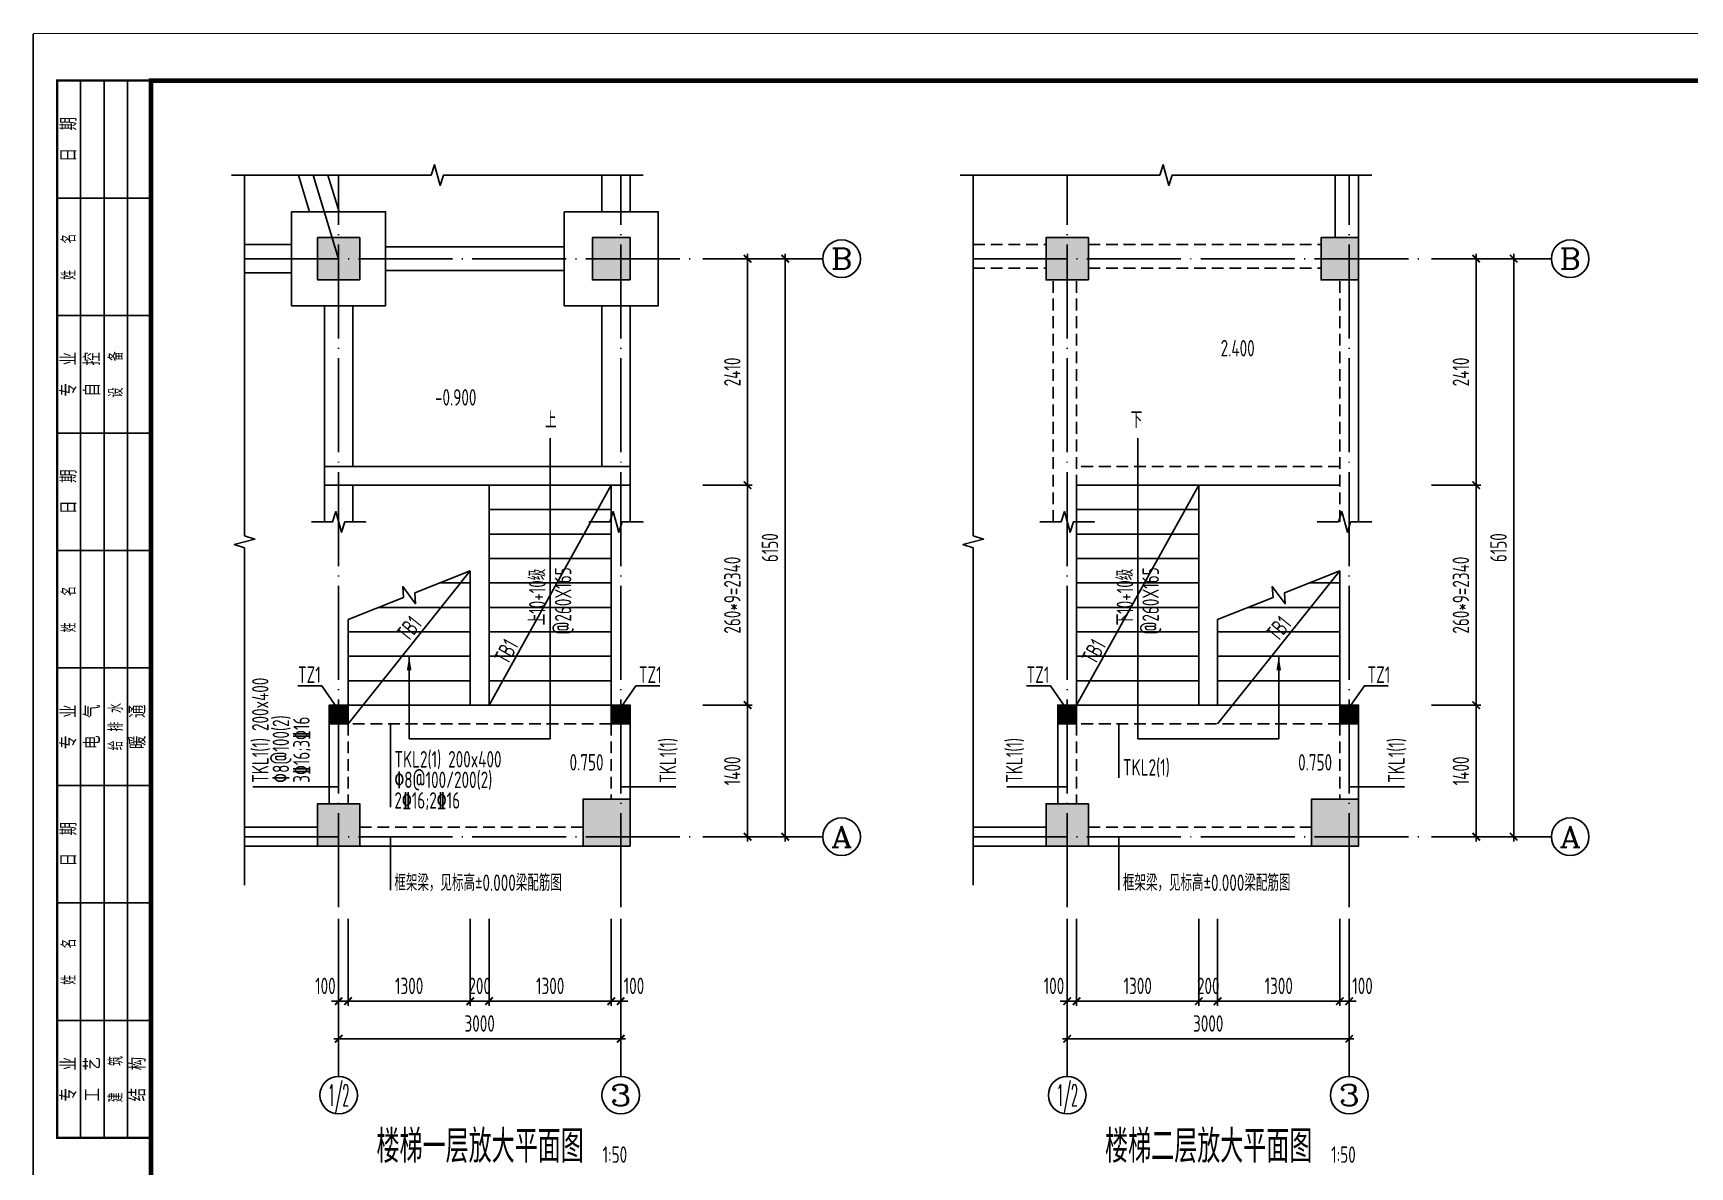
# Model space of a CAD drawing. Extents: x 287149 to 898857, y 100802 to 160212.
# Drawn here: x 839437 to 874684, y 118706 to 142832 of the extents above; entities that cross this region are included whole.
import ezdxf
from ezdxf.enums import TextEntityAlignment as Align

# ---------------------------------------------------------------- set-up
doc = ezdxf.new("R2010")
doc.units = 0
doc.header["$LTSCALE"] = 1000
doc.linetypes.add('3', pattern=[3.75, 2.5, -1.25])
doc.linetypes.add('DOTE', pattern=[2.42, 2, -0.2, 0.02, -0.2])
doc.layers.get('0').update_dxf_attribs({"linetype": 'CONTINUOUS'})
doc.layers.get('DEFPOINTS').update_dxf_attribs({"linetype": 'CONTINUOUS'})
for name, color, linetype in [('AXIS', 8, 'DOTE'), ('AXIS_TEXT', 3, 'CONTINUOUS'), ('COLU', 7, 'CONTINUOUS'), ('CT', 255, 'CONTINUOUS'), ('DIM', 3, 'CONTINUOUS'), ('FRAME', 3, 'CONTINUOUS'), ('PUB_TEXT', 7, 'CONTINUOUS'), ('S_BEAM', 4, 'CONTINUOUS'), ('S_BEAMDASH', 134, '3'), ('STAIR', 183, 'CONTINUOUS'), ('TEXT', 7, 'CONTINUOUS'), ('THIN', 7, 'CONTINUOUS'), ('填充', 8, 'CONTINUOUS'), ('柱涂实', 54, 'CONTINUOUS'), ('梁集中标注', 2, 'CONTINUOUS')]:
    doc.layers.add(name, color=color, linetype=linetype)
doc.styles.add('_AXIS', font='complex.shx', dxfattribs={"bigfont": 'gbcbig.shx'})
doc.styles.add('COMPLEX', font='COMPLEX')
doc.styles.add('DXFS', font='txt.shx', dxfattribs={"width": 0.7, "bigfont": 'dxfs.shx'})
doc.styles.add('TSSD_Dimension', font='tssdeng.shx', dxfattribs={"width": 0.7, "bigfont": 'hztxt.shx'})
doc.styles.add('TSSD_Num', font='Tssdeng.shx', dxfattribs={"width": 0.7, "bigfont": 'hztxt.shx'})
doc.styles.add('TSSD_Rein', font='tssdeng.shx', dxfattribs={"width": 0.7, "bigfont": 'hztxt.shx'})
doc.dimstyles.new('TSSD_100_100', dxfattribs={"dimtxt": 350, "dimasz": 150, "dimexe": 100, "dimexo": 250, "dimgap": 150, "dimtad": 1, "dimdec": 0, "dimzin": 0, "dimdsep": 46, "dimtxsty": 'TSSD_Dimension', "dimblk": 'ARCHTICK', "dimcen": 0, "dimdle": 100, "dimclrd": 3, "dimclre": 3, "dimclrt": 7, "dimadec": 0, "dimazin": 0, "dimtfac": 1, "dimtdec": 0, "dimtix": 1, "dimtmove": 2, "dimatfit": 3, "dimfxl": 100, "dimtolj": 1, "dimtzin": 0, "dimarcsym": 0})
doc.dimstyles.new('TSSD_50_100', dxfattribs={"dimtxt": 350, "dimasz": 150, "dimexe": 100, "dimexo": 250, "dimgap": 150, "dimtad": 1, "dimdec": 0, "dimlfac": 0.5, "dimzin": 0, "dimdsep": 46, "dimtxsty": 'TSSD_Dimension', "dimblk": 'ARCHTICK', "dimcen": 0, "dimdle": 100, "dimclrd": 3, "dimclre": 3, "dimclrt": 7, "dimadec": 0, "dimazin": 0, "dimtfac": 1, "dimtdec": 0, "dimtix": 1, "dimtmove": 2, "dimatfit": 3, "dimfxl": 100, "dimtolj": 1, "dimtzin": 0, "dimarcsym": 0})

# ---------------------------------------------------------------- blocks, each defined once
blk = doc.blocks.new('A$C2F0C53E4')
at = {"layer": 'FRAME', "lineweight": 18}
blk.add_line((0, 0), (0, 42000), dxfattribs=at)
at = {"layer": 'FRAME'}
for points, const_width in [([(10, 42010), (10, 10), (59410, 10), (59410, 42010)], 20), ([(2510, 41010), (2510, 1010), (58410, 1010), (58410, 41010)], 100)]:
    blk.add_lwpolyline(points, close=True, dxfattribs=dict(at, const_width=const_width))
at = {"layer": 'FRAME', "const_width": 50}
blk.add_lwpolyline([(2510, 41010), (510, 41010), (510, 18510), (2510, 18510)], dxfattribs=at)
at = {"layer": 'FRAME'}
for points in [[(1010, 18510), (1010, 41010)], [(1510, 18510), (1510, 41010)], [(2010, 18510), (2010, 41010)], [(2510, 38510), (510, 38510)], [(2510, 36010), (510, 36010)], [(2510, 33510), (510, 33510)], [(2510, 31010), (510, 31010)], [(2510, 28510), (510, 28510)], [(2510, 26010), (510, 26010)], [(2510, 23510), (510, 23510)], [(2510, 21010), (510, 21010)]]:
    blk.add_lwpolyline(points, dxfattribs=at)
at = {"layer": 'FRAME', "char_height": 300, "attachment_point": 5, "rotation": 90, "style": 'DXFS'}
for s, insert, width in [('{\\f宋体|b0|i0|c134|p2;日\\Ftxt.shx,dxfs.shx|c134;  \\f宋体|b0|i0|c134|p2;期\\P}', (760, 39760), 1132.5), ('姓   名', (760, 37260), 1185), ('{\\f宋体|b0|i0|c134|p2;专\\Ftxt.shx,dxfs.shx|c134;  \\f宋体|b0|i0|c134|p2;业\\P}', (760, 34760), 1203.38), ('{\\f宋体|b0|i0|c134|p2;自\\Ftxt.shx,dxfs.shx|c134;  \\f宋体|b0|i0|c134|p2;控\\P}', (1260, 34760), 1148.25), ('设   备', (1760, 34760), 1227), ('{\\f宋体|b0|i0|c134|p2;日\\Ftxt.shx,dxfs.shx|c134;  \\f宋体|b0|i0|c134|p2;期\\P}', (760, 32260), 1132.5), ('姓   名', (760, 29760), 1185), ('{\\f宋体|b0|i0|c134|p2;专\\Ftxt.shx,dxfs.shx|c134;  \\f宋体|b0|i0|c134|p2;业\\P}', (760, 27260), 1203.38), ('{\\f宋体|b0|i0|c134|p2;电\\Ftxt.shx,dxfs.shx|c134;  \\f宋体|b0|i0|c134|p2;气\\P}', (1260, 27260), 1182.38), ('给 排 水', (1760, 27260), 1352.62), ('{\\f宋体|b0|i0|c134|p2;暖\\Ftxt.shx,dxfs.shx|c134;  \\f宋体|b0|i0|c134|p2;通\\P}', (2230, 27260), 1200.75), ('{\\f宋体|b0|i0|c134|p2;日\\Ftxt.shx,dxfs.shx|c134;  \\f宋体|b0|i0|c134|p2;期\\P}', (760, 24760), 1132.5), ('姓   名', (760, 22260), 1185), ('{\\f宋体|b0|i0|c134|p2;专\\Ftxt.shx,dxfs.shx|c134;  \\f宋体|b0|i0|c134|p2;业\\P}', (760, 19760), 1203.38), ('{\\f宋体|b0|i0|c134|p2;工\\Ftxt.shx,dxfs.shx|c134;  \\f宋体|b0|i0|c134|p2;艺\\P}', (1260, 19760), 1177.12), ('建   筑', (1760, 19760), 1206), ('{\\f宋体|b0|i0|c134|p2;结\\Ftxt.shx,dxfs.shx|c134;  \\f宋体|b0|i0|c134|p2;构\\P}', (2230, 19760), 1192.88)]:
    blk.add_mtext(s, dxfattribs=dict(at, insert=insert, width=width))
blk = doc.blocks.new('_ARCHTICK')
at = {"color": 0}
blk.add_lwpolyline([(-0.53033, -0.53033, 0.25, 0.25, 0), (0.53033, 0.53033, 0.5, 0.5, 0)], format="xyseb", dxfattribs=at)
blk = doc.blocks.new('*D375')
at = {"layer": 'DEFPOINTS', "color": 0}
for p in [(853436.971595, 128531.708046), (854636.971595, 128531.708046), (853436.971595, 125731.708046)]:
    blk.add_point(p, dxfattribs=at)
at = {"layer": 'DIM', "color": 3, "lineweight": -2}
for p, q in [((853686.971595, 128531.708046), (854736.971595, 128531.708046)), ((854636.971595, 125631.708046), (854636.971595, 128631.708046)), ((853686.971595, 125731.708046), (854736.971595, 125731.708046))]:
    blk.add_line(p, q, dxfattribs=at)
at = {"layer": 'DIM', "color": 3, "lineweight": -2, "xscale": 150, "yscale": 150, "zscale": 150}
for p, rotation in [((854636.971595, 128531.708046), 90), ((854636.971595, 125731.708046), 270)]:
    blk.add_blockref('_ARCHTICK', p, dxfattribs=dict(at, rotation=rotation))
at = {"layer": 'DIM', "color": 7, "insert": (854311.971595, 127131.708046), "char_height": 350, "attachment_point": 5, "rotation": 90, "style": 'TSSD_Dimension'}
blk.add_mtext('\\A1;1400', dxfattribs=at)
blk = doc.blocks.new('*D376')
at = {"layer": 'DEFPOINTS', "color": 0}
for p in [(853436.971595, 133211.708046), (854636.971595, 133211.708046), (853436.971595, 128531.708046)]:
    blk.add_point(p, dxfattribs=at)
at = {"layer": 'DIM', "color": 3, "lineweight": -2}
for p, q in [((854636.971595, 128431.708046), (854636.971595, 133311.708046)), ((853686.971595, 133211.708046), (854736.971595, 133211.708046)), ((853686.971595, 128531.708046), (854736.971595, 128531.708046))]:
    blk.add_line(p, q, dxfattribs=at)
at = {"layer": 'DIM', "color": 3, "lineweight": -2, "xscale": 150, "yscale": 150, "zscale": 150}
for p, rotation in [((854636.971595, 133211.708046), 90), ((854636.971595, 128531.708046), 270)]:
    blk.add_blockref('_ARCHTICK', p, dxfattribs=dict(at, rotation=rotation))
at = {"layer": 'DIM', "color": 7, "insert": (854311.971595, 130871.708046), "char_height": 350, "attachment_point": 5, "rotation": 90, "style": 'TSSD_Dimension'}
blk.add_mtext('\\A1;260*9=2340', dxfattribs=at)
blk = doc.blocks.new('*D377')
at = {"layer": 'DEFPOINTS', "color": 0}
for p in [(853436.971595, 138031.708046), (853436.971595, 133211.708046), (854636.971595, 133211.708046)]:
    blk.add_point(p, dxfattribs=at)
at = {"layer": 'DIM', "color": 3, "lineweight": -2}
for p, q in [((853686.971595, 138031.708046), (854736.971595, 138031.708046)), ((854636.971595, 138131.708046), (854636.971595, 133111.708046)), ((853686.971595, 133211.708046), (854736.971595, 133211.708046))]:
    blk.add_line(p, q, dxfattribs=at)
at = {"layer": 'DIM', "color": 3, "lineweight": -2, "xscale": 150, "yscale": 150, "zscale": 150}
for p, rotation in [((854636.971595, 138031.708046), 90), ((854636.971595, 133211.708046), 270)]:
    blk.add_blockref('_ARCHTICK', p, dxfattribs=dict(at, rotation=rotation))
at = {"layer": 'DIM', "color": 7, "insert": (854311.971595, 135621.708046), "char_height": 350, "attachment_point": 5, "rotation": 90, "style": 'TSSD_Dimension'}
blk.add_mtext('\\A1;2410', dxfattribs=at)
blk = doc.blocks.new('*D378')
at = {"layer": 'DEFPOINTS', "color": 0}
for p in [(853436.971595, 138031.708046), (855436.971595, 138031.708046), (853436.971595, 125731.708046)]:
    blk.add_point(p, dxfattribs=at)
at = {"layer": 'DIM', "color": 3, "lineweight": -2}
for p, q in [((853686.971595, 138031.708046), (855536.971595, 138031.708046)), ((855436.971595, 125631.708046), (855436.971595, 138131.708046)), ((853686.971595, 125731.708046), (855536.971595, 125731.708046))]:
    blk.add_line(p, q, dxfattribs=at)
at = {"layer": 'DIM', "color": 3, "lineweight": -2, "xscale": 150, "yscale": 150, "zscale": 150}
for p, rotation in [((855436.971595, 138031.708046), 90), ((855436.971595, 125731.708046), 270)]:
    blk.add_blockref('_ARCHTICK', p, dxfattribs=dict(at, rotation=rotation))
at = {"layer": 'DIM', "color": 7, "insert": (855111.971595, 131881.708046), "char_height": 350, "attachment_point": 5, "rotation": 90, "style": 'TSSD_Dimension'}
blk.add_mtext('\\A1;6150', dxfattribs=at)
blk = doc.blocks.new('_AXISO')
blk.add_circle((0, 0), 0.5)
at = {"layer": 'AXIS_TEXT', "style": 'COMPLEX', "width": 1.041667}
blk.add_attdef('A', text='', height=0.56, dxfattribs=at).set_placement((-0.25, -0.28), (0.25, -0.28), align=Align.FIT)
blk = doc.blocks.new('*D379')
at = {"layer": 'DEFPOINTS', "color": 0}
for p in [(845936.971595, 124231.708046), (846136.971595, 124231.708046), (845936.971595, 122231.784623)]:
    blk.add_point(p, dxfattribs=at)
at = {"layer": 'DIM', "color": 3, "lineweight": -2}
for p, q in [((845936.971595, 123981.708046), (845936.971595, 122131.784623)), ((846136.971595, 123981.708046), (846136.971595, 122131.784623)), ((845936.971595, 122231.784623), (845786.971595, 122231.784623)), ((846136.971595, 122231.784623), (845936.971595, 122231.784623)), ((846136.971595, 122231.784623), (846286.971595, 122231.784623))]:
    blk.add_line(p, q, dxfattribs=at)
at = {"layer": 'DIM', "color": 3, "lineweight": -2, "xscale": 150, "yscale": 150, "zscale": 150}
for p, rotation in [((845936.971595, 122231.784623), 360), ((846136.971595, 122231.784623), 180)]:
    blk.add_blockref('_ARCHTICK', p, dxfattribs=dict(at, rotation=rotation))
at = {"layer": 'DIM', "color": 7, "insert": (845654.728006, 122556.784623), "char_height": 350, "attachment_point": 5, "style": 'TSSD_Dimension'}
blk.add_mtext('\\A1;100', dxfattribs=at)
blk = doc.blocks.new('*D380')
at = {"layer": 'DEFPOINTS', "color": 0}
for p in [(846136.971595, 124231.708046), (848736.971595, 124231.708046), (848736.971595, 122231.784623)]:
    blk.add_point(p, dxfattribs=at)
at = {"layer": 'DIM', "color": 3, "lineweight": -2}
for p, q in [((846136.971595, 123981.708046), (846136.971595, 122131.784623)), ((848736.971595, 123981.708046), (848736.971595, 122131.784623)), ((846036.971595, 122231.784623), (848836.971595, 122231.784623))]:
    blk.add_line(p, q, dxfattribs=at)
at = {"layer": 'DIM', "color": 3, "lineweight": -2, "xscale": 150, "yscale": 150, "zscale": 150, "rotation": 180}
blk.add_blockref('_ARCHTICK', (846136.971595, 122231.784623), dxfattribs=at)
at = {"layer": 'DIM', "color": 3, "lineweight": -2, "xscale": 150, "yscale": 150, "zscale": 150}
blk.add_blockref('_ARCHTICK', (848736.971595, 122231.784623), dxfattribs=at)
at = {"layer": 'DIM', "color": 7, "insert": (847436.971595, 122556.784623), "char_height": 350, "attachment_point": 5, "style": 'TSSD_Dimension'}
blk.add_mtext('\\A1;1300', dxfattribs=at)
blk = doc.blocks.new('*D381')
at = {"layer": 'DEFPOINTS', "color": 0}
for p in [(845936.971595, 124231.708046), (851936.971595, 124231.708046), (851936.971595, 121431.784623)]:
    blk.add_point(p, dxfattribs=at)
at = {"layer": 'DIM', "color": 3, "lineweight": -2}
for p, q in [((845936.971595, 123981.708046), (845936.971595, 121331.784623)), ((851936.971595, 123981.708046), (851936.971595, 121331.784623)), ((845836.971595, 121431.784623), (852036.971595, 121431.784623))]:
    blk.add_line(p, q, dxfattribs=at)
at = {"layer": 'DIM', "color": 3, "lineweight": -2, "xscale": 150, "yscale": 150, "zscale": 150, "rotation": 180}
blk.add_blockref('_ARCHTICK', (845936.971595, 121431.784623), dxfattribs=at)
at = {"layer": 'DIM', "color": 3, "lineweight": -2, "xscale": 150, "yscale": 150, "zscale": 150}
blk.add_blockref('_ARCHTICK', (851936.971595, 121431.784623), dxfattribs=at)
at = {"layer": 'DIM', "color": 7, "insert": (848936.971595, 121756.784623), "char_height": 350, "attachment_point": 5, "style": 'TSSD_Dimension'}
blk.add_mtext('\\A1;3000', dxfattribs=at)
blk = doc.blocks.new('*D382')
at = {"layer": 'DEFPOINTS', "color": 0}
for p in [(851736.971595, 124231.708046), (851936.971595, 124231.708046), (851736.971595, 122231.784623)]:
    blk.add_point(p, dxfattribs=at)
at = {"layer": 'DIM', "color": 3, "lineweight": -2}
for p, q in [((851736.971595, 123981.708046), (851736.971595, 122131.784623)), ((851936.971595, 123981.708046), (851936.971595, 122131.784623)), ((851736.971595, 122231.784623), (851586.971595, 122231.784623)), ((851936.971595, 122231.784623), (851736.971595, 122231.784623)), ((851936.971595, 122231.784623), (852086.971595, 122231.784623))]:
    blk.add_line(p, q, dxfattribs=at)
at = {"layer": 'DIM', "color": 3, "lineweight": -2, "xscale": 150, "yscale": 150, "zscale": 150}
blk.add_blockref('_ARCHTICK', (851736.971595, 122231.784623), dxfattribs=at)
at = {"layer": 'DIM', "color": 3, "lineweight": -2, "xscale": 150, "yscale": 150, "zscale": 150, "rotation": 180}
blk.add_blockref('_ARCHTICK', (851936.971595, 122231.784623), dxfattribs=at)
at = {"layer": 'DIM', "color": 7, "insert": (852219.215185, 122556.784623), "char_height": 350, "attachment_point": 5, "style": 'TSSD_Dimension'}
blk.add_mtext('\\A1;100', dxfattribs=at)
blk = doc.blocks.new('*D383')
at = {"layer": 'DEFPOINTS', "color": 0}
for p in [(849136.971595, 124231.708046), (851736.971595, 124231.708046), (849136.971595, 122231.784623)]:
    blk.add_point(p, dxfattribs=at)
at = {"layer": 'DIM', "color": 3, "lineweight": -2}
for p, q in [((849136.971595, 123981.708046), (849136.971595, 122131.784623)), ((851736.971595, 123981.708046), (851736.971595, 122131.784623)), ((851836.971595, 122231.784623), (849036.971595, 122231.784623))]:
    blk.add_line(p, q, dxfattribs=at)
at = {"layer": 'DIM', "color": 3, "lineweight": -2, "xscale": 150, "yscale": 150, "zscale": 150, "rotation": 180}
blk.add_blockref('_ARCHTICK', (849136.971595, 122231.784623), dxfattribs=at)
at = {"layer": 'DIM', "color": 3, "lineweight": -2, "xscale": 150, "yscale": 150, "zscale": 150}
blk.add_blockref('_ARCHTICK', (851736.971595, 122231.784623), dxfattribs=at)
at = {"layer": 'DIM', "color": 7, "insert": (850436.971595, 122556.784623), "char_height": 350, "attachment_point": 5, "style": 'TSSD_Dimension'}
blk.add_mtext('\\A1;1300', dxfattribs=at)
blk = doc.blocks.new('*D384')
at = {"layer": 'DEFPOINTS', "color": 0}
for p in [(848736.971595, 124231.708046), (849136.971595, 124231.708046), (849136.971595, 122231.784623)]:
    blk.add_point(p, dxfattribs=at)
at = {"layer": 'DIM', "color": 3, "lineweight": -2}
for p, q in [((848736.971595, 123981.708046), (848736.971595, 122131.784623)), ((849136.971595, 123981.708046), (849136.971595, 122131.784623)), ((848736.971595, 122231.784623), (848586.971595, 122231.784623)), ((848736.971595, 122231.784623), (849136.971595, 122231.784623)), ((849136.971595, 122231.784623), (849286.971595, 122231.784623))]:
    blk.add_line(p, q, dxfattribs=at)
at = {"layer": 'DIM', "color": 3, "lineweight": -2, "xscale": 150, "yscale": 150, "zscale": 150}
blk.add_blockref('_ARCHTICK', (848736.971595, 122231.784623), dxfattribs=at)
at = {"layer": 'DIM', "color": 3, "lineweight": -2, "xscale": 150, "yscale": 150, "zscale": 150, "rotation": 180}
blk.add_blockref('_ARCHTICK', (849136.971595, 122231.784623), dxfattribs=at)
at = {"layer": 'DIM', "color": 7, "insert": (848936.971595, 122556.784623), "char_height": 350, "attachment_point": 5, "style": 'TSSD_Dimension'}
blk.add_mtext('\\A1;200', dxfattribs=at)
blk = doc.blocks.new('*D385')
at = {"layer": 'DEFPOINTS', "color": 0}
for p in [(868937.013502, 128531.708046), (870137.013502, 128531.708046), (868937.013502, 125731.708046)]:
    blk.add_point(p, dxfattribs=at)
at = {"layer": 'DIM', "color": 3, "lineweight": -2}
for p, q in [((869187.013502, 128531.708046), (870237.013502, 128531.708046)), ((870137.013502, 125631.708046), (870137.013502, 128631.708046)), ((869187.013502, 125731.708046), (870237.013502, 125731.708046))]:
    blk.add_line(p, q, dxfattribs=at)
at = {"layer": 'DIM', "color": 3, "lineweight": -2, "xscale": 150, "yscale": 150, "zscale": 150}
for p, rotation in [((870137.013502, 128531.708046), 90), ((870137.013502, 125731.708046), 270)]:
    blk.add_blockref('_ARCHTICK', p, dxfattribs=dict(at, rotation=rotation))
at = {"layer": 'DIM', "color": 7, "insert": (869812.013502, 127131.708046), "char_height": 350, "attachment_point": 5, "rotation": 90, "style": 'TSSD_Dimension'}
blk.add_mtext('\\A1;1400', dxfattribs=at)
blk = doc.blocks.new('*D386')
at = {"layer": 'DEFPOINTS', "color": 0}
for p in [(868937.013502, 133211.708046), (870137.013502, 133211.708046), (868937.013502, 128531.708046)]:
    blk.add_point(p, dxfattribs=at)
at = {"layer": 'DIM', "color": 3, "lineweight": -2}
for p, q in [((870137.013502, 128431.708046), (870137.013502, 133311.708046)), ((869187.013502, 133211.708046), (870237.013502, 133211.708046)), ((869187.013502, 128531.708046), (870237.013502, 128531.708046))]:
    blk.add_line(p, q, dxfattribs=at)
at = {"layer": 'DIM', "color": 3, "lineweight": -2, "xscale": 150, "yscale": 150, "zscale": 150}
for p, rotation in [((870137.013502, 133211.708046), 90), ((870137.013502, 128531.708046), 270)]:
    blk.add_blockref('_ARCHTICK', p, dxfattribs=dict(at, rotation=rotation))
at = {"layer": 'DIM', "color": 7, "insert": (869812.013502, 130871.708046), "char_height": 350, "attachment_point": 5, "rotation": 90, "style": 'TSSD_Dimension'}
blk.add_mtext('\\A1;260*9=2340', dxfattribs=at)
blk = doc.blocks.new('*D387')
at = {"layer": 'DEFPOINTS', "color": 0}
for p in [(868937.013502, 138031.708046), (868937.013502, 133211.708046), (870137.013502, 133211.708046)]:
    blk.add_point(p, dxfattribs=at)
at = {"layer": 'DIM', "color": 3, "lineweight": -2}
for p, q in [((869187.013502, 138031.708046), (870237.013502, 138031.708046)), ((870137.013502, 138131.708046), (870137.013502, 133111.708046)), ((869187.013502, 133211.708046), (870237.013502, 133211.708046))]:
    blk.add_line(p, q, dxfattribs=at)
at = {"layer": 'DIM', "color": 3, "lineweight": -2, "xscale": 150, "yscale": 150, "zscale": 150}
for p, rotation in [((870137.013502, 138031.708046), 90), ((870137.013502, 133211.708046), 270)]:
    blk.add_blockref('_ARCHTICK', p, dxfattribs=dict(at, rotation=rotation))
at = {"layer": 'DIM', "color": 7, "insert": (869812.013502, 135621.708046), "char_height": 350, "attachment_point": 5, "rotation": 90, "style": 'TSSD_Dimension'}
blk.add_mtext('\\A1;2410', dxfattribs=at)
blk = doc.blocks.new('*D388')
at = {"layer": 'DEFPOINTS', "color": 0}
for p in [(868937.013502, 138031.708046), (870937.013502, 138031.708046), (868937.013502, 125731.708046)]:
    blk.add_point(p, dxfattribs=at)
at = {"layer": 'DIM', "color": 3, "lineweight": -2}
for p, q in [((869187.013502, 138031.708046), (871037.013502, 138031.708046)), ((870937.013502, 125631.708046), (870937.013502, 138131.708046)), ((869187.013502, 125731.708046), (871037.013502, 125731.708046))]:
    blk.add_line(p, q, dxfattribs=at)
at = {"layer": 'DIM', "color": 3, "lineweight": -2, "xscale": 150, "yscale": 150, "zscale": 150}
for p, rotation in [((870937.013502, 138031.708046), 90), ((870937.013502, 125731.708046), 270)]:
    blk.add_blockref('_ARCHTICK', p, dxfattribs=dict(at, rotation=rotation))
at = {"layer": 'DIM', "color": 7, "insert": (870612.013502, 131881.708046), "char_height": 350, "attachment_point": 5, "rotation": 90, "style": 'TSSD_Dimension'}
blk.add_mtext('\\A1;6150', dxfattribs=at)
blk = doc.blocks.new('*D389')
at = {"layer": 'DEFPOINTS', "color": 0}
for p in [(861437.013502, 124231.708046), (861637.013502, 124231.708046), (861437.013502, 122231.784623)]:
    blk.add_point(p, dxfattribs=at)
at = {"layer": 'DIM', "color": 3, "lineweight": -2}
for p, q in [((861437.013502, 123981.708046), (861437.013502, 122131.784623)), ((861637.013502, 123981.708046), (861637.013502, 122131.784623)), ((861437.013502, 122231.784623), (861287.013502, 122231.784623)), ((861637.013502, 122231.784623), (861437.013502, 122231.784623)), ((861637.013502, 122231.784623), (861787.013502, 122231.784623))]:
    blk.add_line(p, q, dxfattribs=at)
at = {"layer": 'DIM', "color": 3, "lineweight": -2, "xscale": 150, "yscale": 150, "zscale": 150}
for p, rotation in [((861437.013502, 122231.784623), 360), ((861637.013502, 122231.784623), 180)]:
    blk.add_blockref('_ARCHTICK', p, dxfattribs=dict(at, rotation=rotation))
at = {"layer": 'DIM', "color": 7, "insert": (861154.769912, 122556.784623), "char_height": 350, "attachment_point": 5, "style": 'TSSD_Dimension'}
blk.add_mtext('\\A1;100', dxfattribs=at)
blk = doc.blocks.new('*D390')
at = {"layer": 'DEFPOINTS', "color": 0}
for p in [(861637.013502, 124231.708046), (864237.013502, 124231.708046), (864237.013502, 122231.784623)]:
    blk.add_point(p, dxfattribs=at)
at = {"layer": 'DIM', "color": 3, "lineweight": -2}
for p, q in [((861637.013502, 123981.708046), (861637.013502, 122131.784623)), ((864237.013502, 123981.708046), (864237.013502, 122131.784623)), ((861537.013502, 122231.784623), (864337.013502, 122231.784623))]:
    blk.add_line(p, q, dxfattribs=at)
at = {"layer": 'DIM', "color": 3, "lineweight": -2, "xscale": 150, "yscale": 150, "zscale": 150, "rotation": 180}
blk.add_blockref('_ARCHTICK', (861637.013502, 122231.784623), dxfattribs=at)
at = {"layer": 'DIM', "color": 3, "lineweight": -2, "xscale": 150, "yscale": 150, "zscale": 150}
blk.add_blockref('_ARCHTICK', (864237.013502, 122231.784623), dxfattribs=at)
at = {"layer": 'DIM', "color": 7, "insert": (862937.013502, 122556.784623), "char_height": 350, "attachment_point": 5, "style": 'TSSD_Dimension'}
blk.add_mtext('\\A1;1300', dxfattribs=at)
blk = doc.blocks.new('*D391')
at = {"layer": 'DEFPOINTS', "color": 0}
for p in [(861437.013502, 124231.708046), (867437.013502, 124231.708046), (867437.013502, 121431.784623)]:
    blk.add_point(p, dxfattribs=at)
at = {"layer": 'DIM', "color": 3, "lineweight": -2}
for p, q in [((861437.013502, 123981.708046), (861437.013502, 121331.784623)), ((867437.013502, 123981.708046), (867437.013502, 121331.784623)), ((861337.013502, 121431.784623), (867537.013502, 121431.784623))]:
    blk.add_line(p, q, dxfattribs=at)
at = {"layer": 'DIM', "color": 3, "lineweight": -2, "xscale": 150, "yscale": 150, "zscale": 150, "rotation": 180}
blk.add_blockref('_ARCHTICK', (861437.013502, 121431.784623), dxfattribs=at)
at = {"layer": 'DIM', "color": 3, "lineweight": -2, "xscale": 150, "yscale": 150, "zscale": 150}
blk.add_blockref('_ARCHTICK', (867437.013502, 121431.784623), dxfattribs=at)
at = {"layer": 'DIM', "color": 7, "insert": (864437.013502, 121756.784623), "char_height": 350, "attachment_point": 5, "style": 'TSSD_Dimension'}
blk.add_mtext('\\A1;3000', dxfattribs=at)
blk = doc.blocks.new('*D392')
at = {"layer": 'DEFPOINTS', "color": 0}
for p in [(867237.013502, 124231.708046), (867437.013502, 124231.708046), (867237.013502, 122231.784623)]:
    blk.add_point(p, dxfattribs=at)
at = {"layer": 'DIM', "color": 3, "lineweight": -2}
for p, q in [((867237.013502, 123981.708046), (867237.013502, 122131.784623)), ((867437.013502, 123981.708046), (867437.013502, 122131.784623)), ((867237.013502, 122231.784623), (867087.013502, 122231.784623)), ((867437.013502, 122231.784623), (867237.013502, 122231.784623)), ((867437.013502, 122231.784623), (867587.013502, 122231.784623))]:
    blk.add_line(p, q, dxfattribs=at)
at = {"layer": 'DIM', "color": 3, "lineweight": -2, "xscale": 150, "yscale": 150, "zscale": 150}
blk.add_blockref('_ARCHTICK', (867237.013502, 122231.784623), dxfattribs=at)
at = {"layer": 'DIM', "color": 3, "lineweight": -2, "xscale": 150, "yscale": 150, "zscale": 150, "rotation": 180}
blk.add_blockref('_ARCHTICK', (867437.013502, 122231.784623), dxfattribs=at)
at = {"layer": 'DIM', "color": 7, "insert": (867719.257091, 122556.784623), "char_height": 350, "attachment_point": 5, "style": 'TSSD_Dimension'}
blk.add_mtext('\\A1;100', dxfattribs=at)
blk = doc.blocks.new('*D393')
at = {"layer": 'DEFPOINTS', "color": 0}
for p in [(864637.013502, 124231.708046), (867237.013502, 124231.708046), (864637.013502, 122231.784623)]:
    blk.add_point(p, dxfattribs=at)
at = {"layer": 'DIM', "color": 3, "lineweight": -2}
for p, q in [((864637.013502, 123981.708046), (864637.013502, 122131.784623)), ((867237.013502, 123981.708046), (867237.013502, 122131.784623)), ((867337.013502, 122231.784623), (864537.013502, 122231.784623))]:
    blk.add_line(p, q, dxfattribs=at)
at = {"layer": 'DIM', "color": 3, "lineweight": -2, "xscale": 150, "yscale": 150, "zscale": 150, "rotation": 180}
blk.add_blockref('_ARCHTICK', (864637.013502, 122231.784623), dxfattribs=at)
at = {"layer": 'DIM', "color": 3, "lineweight": -2, "xscale": 150, "yscale": 150, "zscale": 150}
blk.add_blockref('_ARCHTICK', (867237.013502, 122231.784623), dxfattribs=at)
at = {"layer": 'DIM', "color": 7, "insert": (865937.013502, 122556.784623), "char_height": 350, "attachment_point": 5, "style": 'TSSD_Dimension'}
blk.add_mtext('\\A1;1300', dxfattribs=at)
blk = doc.blocks.new('*D394')
at = {"layer": 'DEFPOINTS', "color": 0}
for p in [(864237.013502, 124231.708046), (864637.013502, 124231.708046), (864637.013502, 122231.784623)]:
    blk.add_point(p, dxfattribs=at)
at = {"layer": 'DIM', "color": 3, "lineweight": -2}
for p, q in [((864237.013502, 123981.708046), (864237.013502, 122131.784623)), ((864637.013502, 123981.708046), (864637.013502, 122131.784623)), ((864237.013502, 122231.784623), (864087.013502, 122231.784623)), ((864237.013502, 122231.784623), (864637.013502, 122231.784623)), ((864637.013502, 122231.784623), (864787.013502, 122231.784623))]:
    blk.add_line(p, q, dxfattribs=at)
at = {"layer": 'DIM', "color": 3, "lineweight": -2, "xscale": 150, "yscale": 150, "zscale": 150}
blk.add_blockref('_ARCHTICK', (864237.013502, 122231.784623), dxfattribs=at)
at = {"layer": 'DIM', "color": 3, "lineweight": -2, "xscale": 150, "yscale": 150, "zscale": 150, "rotation": 180}
blk.add_blockref('_ARCHTICK', (864637.013502, 122231.784623), dxfattribs=at)
at = {"layer": 'DIM', "color": 7, "insert": (864437.013502, 122556.784623), "char_height": 350, "attachment_point": 5, "style": 'TSSD_Dimension'}
blk.add_mtext('\\A1;200', dxfattribs=at)

msp = doc.modelspace()

# ---------------------------------------------------------------- hatches: boundary and pattern name
at = {"layer": '柱涂实'}
for points in [[(846386.972, 138481.708), (845486.972, 138481.708), (845486.972, 137581.708), (846386.972, 137581.708)], [(851336.972, 138481.708), (851336.972, 137581.708), (852136.972, 137581.708), (852136.972, 138481.708)], [(861887.014, 138481.708), (860987.014, 138481.708), (860987.014, 137581.708), (861887.014, 137581.708)], [(866837.014, 138481.708), (866837.014, 137581.708), (867637.014, 137581.708), (867637.014, 138481.708)], [(846136.972, 128531.708), (845736.972, 128531.708), (845736.972, 128131.708), (846136.972, 128131.708)], [(852136.972, 128531.708), (851736.972, 128531.708), (851736.972, 128131.708), (852136.972, 128131.708)], [(861637.014, 128531.708), (861237.014, 128531.708), (861237.014, 128131.708), (861637.014, 128131.708)], [(867637.014, 128531.708), (867237.014, 128531.708), (867237.014, 128131.708), (867637.014, 128131.708)], [(846386.972, 126431.708), (845486.972, 126431.708), (845486.972, 125531.708), (846386.972, 125531.708)], [(851136.972, 125531.708), (851136.972, 126531.708), (852136.972, 126531.708), (852136.972, 125531.708)], [(861887.014, 126431.708), (860987.014, 126431.708), (860987.014, 125531.708), (861887.014, 125531.708)], [(866637.014, 125531.708), (866637.014, 126531.708), (867637.014, 126531.708), (867637.014, 125531.708)]]:
    msp.add_hatch(color=256, dxfattribs=at).paths.add_polyline_path(points)

# ---------------------------------------------------------------- linework, layer by layer
at = {"layer": 'AXIS'}
for p, q in [((845395.852, 139811.708), (845936.972, 138031.708)), ((845936.972, 124231.708), (845936.972, 139811.708)), ((851936.972, 124231.708), (851936.972, 139811.708)), ((861437.014, 124231.708), (861437.014, 139811.708)), ((867437.014, 124231.708), (867437.014, 139811.708)), ((843936.971, 138031.708), (853436.972, 138031.708)), ((859437.013, 138031.708), (868937.014, 138031.708)), ((843936.972, 125731.708), (853436.972, 125731.708)), ((859437.013, 125731.708), (868937.014, 125731.708))]:
    msp.add_line(p, q, dxfattribs=at)
at = {"layer": 'AXIS_TEXT'}
for p, q in [((853686.972, 138031.708), (856236.898, 138031.708)), ((869187.014, 138031.708), (871736.94, 138031.708)), ((853686.972, 125731.708), (856236.898, 125731.708)), ((869187.014, 125731.708), (871736.94, 125731.708)), ((845936.972, 123981.708), (845936.972, 120631.785)), ((851936.972, 123981.708), (851936.972, 120631.785)), ((861437.014, 123981.708), (861437.014, 120631.785)), ((867437.014, 123981.708), (867437.014, 120631.785))]:
    msp.add_line(p, q, dxfattribs=at)
at = {"layer": 'COLU', "ltscale": 0.01}
for points in [[(846386.972, 137581.708), (846386.972, 138481.708), (845486.972, 138481.708), (845486.972, 137581.708)], [(852136.972, 137581.708), (852136.972, 138481.708), (851336.972, 138481.708), (851336.972, 137581.708)], [(861887.014, 137581.708), (861887.014, 138481.708), (860987.014, 138481.708), (860987.014, 137581.708)], [(867637.014, 137581.708), (867637.014, 138481.708), (866837.014, 138481.708), (866837.014, 137581.708)], [(846136.972, 128131.708), (846136.972, 128531.708), (845736.972, 128531.708), (845736.972, 128131.708)], [(852136.972, 128131.708), (852136.972, 128531.708), (851736.972, 128531.708), (851736.972, 128131.708)], [(861637.014, 128131.708), (861637.014, 128531.708), (861237.014, 128531.708), (861237.014, 128131.708)], [(867637.014, 128131.708), (867637.014, 128531.708), (867237.014, 128531.708), (867237.014, 128131.708)], [(846386.972, 125531.708), (846386.972, 126431.708), (845486.972, 126431.708), (845486.972, 125531.708)], [(851136.972, 125531.708), (851136.972, 126531.708), (852136.972, 126531.708), (852136.972, 125531.708)], [(861887.014, 125531.708), (861887.014, 126431.708), (860987.014, 126431.708), (860987.014, 125531.708)], [(866637.014, 125531.708), (866637.014, 126531.708), (867637.014, 126531.708), (867637.014, 125531.708)]]:
    msp.add_lwpolyline(points, close=True, dxfattribs=at)
at = {"layer": 'CT'}
for points in [[(844936.971, 139031.708), (844936.971, 137031.708), (846936.971, 137031.708), (846936.971, 139031.708)], [(850736.972, 139031.708), (850736.972, 137031.708), (852736.972, 137031.708), (852736.972, 139031.708)]]:
    msp.add_lwpolyline(points, close=True, dxfattribs=at)
at = {"layer": 'S_BEAM'}
for p, q in [((845082.295, 139811.708), (845319.415, 139031.708)), ((845709.408, 139811.708), (845946.528, 139031.708)), ((851536.972, 139031.708), (851536.972, 139811.708)), ((852136.972, 139031.708), (852136.972, 139811.708)), ((867137.014, 138481.708), (867137.014, 139811.708)), ((867637.014, 138481.708), (867637.014, 139811.708)), ((843936.971, 138331.708), (844936.971, 138331.708)), ((846936.971, 138281.708), (850736.972, 138281.708)), ((843936.971, 137731.708), (844936.971, 137731.708)), ((846936.971, 137781.708), (850736.972, 137781.708)), ((867637.014, 132431.708), (867637.014, 137581.708)), ((845636.972, 132431.708), (845636.972, 137031.708)), ((846236.972, 133611.708), (846236.972, 137031.708)), ((851536.972, 133611.708), (851536.972, 137031.708)), ((852136.972, 132431.708), (852136.972, 137031.708)), ((852136.972, 133611.708), (845636.972, 133611.708)), ((852136.972, 133211.708), (845636.972, 133211.708)), ((846236.972, 132431.708), (846236.972, 133211.708)), ((867237.014, 133211.708), (861637.014, 133211.708)), ((846136.972, 128531.708), (846136.972, 128268.505)), ((861637.014, 128531.708), (861637.014, 128268.505)), ((845736.972, 128131.708), (845736.972, 126431.708)), ((852136.972, 128131.708), (852136.972, 126531.708)), ((861237.014, 128131.708), (861237.014, 126431.708)), ((867637.014, 128131.708), (867637.014, 126531.708)), ((843936.972, 125931.708), (845486.972, 125931.708)), ((859437.013, 125931.708), (860987.014, 125931.708)), ((843936.972, 125531.708), (851136.972, 125531.708)), ((859437.013, 125531.708), (866637.014, 125531.708))]:
    msp.add_line(p, q, dxfattribs=at)
at = {"layer": 'S_BEAMDASH', "ltscale": 0.1}
for p, q in [((859437.013, 138331.708), (860987.014, 138331.708)), ((861887.014, 138331.708), (866837.014, 138331.708)), ((859437.013, 137831.708), (860987.014, 137831.708)), ((861887.014, 137831.708), (866837.014, 137831.708)), ((861137.014, 132431.708), (861137.014, 137581.708)), ((861637.014, 132431.708), (861637.014, 137581.708)), ((867237.014, 132431.708), (867237.014, 137581.708)), ((867237.014, 133611.708), (861637.014, 133611.708)), ((851736.972, 128131.708), (846136.972, 128131.708)), ((846136.972, 128131.708), (846136.972, 126431.708)), ((851736.972, 128131.708), (851736.972, 126531.708)), ((867237.014, 128131.708), (861637.014, 128131.708)), ((861637.014, 128131.708), (861637.014, 126431.708)), ((867237.014, 128131.708), (867237.014, 126531.708)), ((846386.972, 125931.708), (851136.972, 125931.708)), ((861887.014, 125931.708), (866637.014, 125931.708))]:
    msp.add_line(p, q, dxfattribs=at)
at = {"layer": 'STAIR'}
for p, q in [((849136.972, 128531.708), (849136.972, 133211.708)), ((851736.972, 133211.708), (851736.972, 128531.708)), ((861637.014, 133211.708), (861637.014, 128531.708)), ((864237.014, 128531.708), (864237.014, 133211.708)), ((851736.972, 132691.708), (849136.972, 132691.708)), ((861637.014, 132691.708), (864237.014, 132691.708)), ((851736.972, 132171.708), (849136.972, 132171.708)), ((861637.014, 132171.708), (864237.014, 132171.708)), ((851736.972, 131651.708), (849136.972, 131651.708)), ((861637.014, 131651.708), (864237.014, 131651.708)), ((848086.972, 131131.708), (848736.972, 131131.708)), ((848736.972, 128531.708), (848736.972, 131391.708)), ((851736.972, 131131.708), (849136.972, 131131.708)), ((861637.014, 131131.708), (864237.014, 131131.708)), ((866587.014, 131131.708), (867237.014, 131131.708)), ((867237.014, 128531.708), (867237.014, 131391.708)), ((846786.972, 130611.708), (848736.972, 130611.708)), ((851736.972, 130611.708), (849136.972, 130611.708)), ((861637.014, 130611.708), (864237.014, 130611.708)), ((865287.014, 130611.708), (867237.014, 130611.708)), ((846136.972, 130351.708), (846136.972, 128531.708)), ((846136.972, 130091.708), (848736.972, 130091.708)), ((851736.972, 130091.708), (849136.972, 130091.708)), ((861637.014, 130091.708), (864237.014, 130091.708)), ((864637.014, 130351.708), (864637.014, 128531.708)), ((867237.014, 130091.708), (864637.014, 130091.708)), ((846136.972, 129571.708), (848736.972, 129571.708)), ((851736.972, 129571.708), (849136.972, 129571.708)), ((861637.014, 129571.708), (864237.014, 129571.708)), ((867237.014, 129571.708), (864637.014, 129571.708)), ((846136.972, 129051.708), (848736.972, 129051.708)), ((851736.972, 129051.708), (849136.972, 129051.708)), ((861637.014, 129051.708), (864237.014, 129051.708)), ((867237.014, 129051.708), (864637.014, 129051.708)), ((851736.972, 128531.708), (846136.972, 128531.708)), ((867237.014, 128531.708), (861637.014, 128531.708))]:
    msp.add_line(p, q, dxfattribs=at)
at = {"layer": 'TEXT'}
for p, q in [((849136.972, 128531.708), (851736.972, 133211.708)), ((861637.014, 128531.708), (864237.014, 133211.708)), ((846136.972, 128131.708), (848736.972, 131391.708)), ((864637.014, 128131.708), (867237.014, 131391.708))]:
    msp.add_line(p, q, dxfattribs=at)
for points in [[(845071.707, 128943.545), (845578.008, 128943.545), (845866.122, 128531.708)], [(852766.812, 128943.545), (852260.51, 128943.545), (851972.396, 128531.708)], [(860571.748, 128943.545), (861078.05, 128943.545), (861366.164, 128531.708)], [(868266.854, 128943.545), (867760.552, 128943.545), (867472.438, 128531.708)]]:
    msp.add_lwpolyline(points, dxfattribs=at)
at = {"layer": 'THIN'}
for points in [[(843656.971, 139811.708), (847906.971, 139811.708), (847976.971, 140031.708), (848096.971, 139591.708), (848166.971, 139811.708), (852416.972, 139811.708)], [(859157.013, 139811.708), (863407.013, 139811.708), (863477.013, 140031.708), (863597.013, 139591.708), (863667.013, 139811.708), (867917.014, 139811.708)], [(843936.972, 124701.708), (843936.971, 131876.708), (843716.972, 131946.708), (844156.971, 132066.708), (843936.971, 132136.708), (843936.971, 139811.708)], [(859437.014, 124701.708), (859437.013, 131876.708), (859217.013, 131946.708), (859657.013, 132066.708), (859437.013, 132136.708), (859437.013, 139811.708)], [(845356.972, 132431.708), (845806.972, 132431.708), (845876.972, 132651.708), (845996.972, 132211.708), (846066.972, 132431.708), (846516.972, 132431.708), (846516.972, 132431.708), (846516.972, 132431.708), (846516.972, 132431.708), (846516.972, 132431.708), (846516.972, 132431.708), (846516.972, 132431.708), (846516.972, 132431.708), (846516.972, 132431.708), (846516.972, 132431.708), (846516.972, 132431.708)], [(851256.972, 132431.708), (851706.972, 132431.708), (851776.972, 132651.708), (851896.972, 132211.708), (851966.972, 132431.708), (852416.972, 132431.708), (852416.972, 132431.708), (852416.972, 132431.708), (852416.972, 132431.708), (852416.972, 132431.708), (852416.972, 132431.708), (852416.972, 132431.708), (852416.972, 132431.708), (852416.972, 132431.708), (852416.972, 132431.708), (852416.972, 132431.708)], [(860857.014, 132431.708), (861307.014, 132431.708), (861377.014, 132651.708), (861497.014, 132211.708), (861567.014, 132431.708), (862017.014, 132431.708), (862017.014, 132431.708), (862017.014, 132431.708), (862017.014, 132431.708), (862017.014, 132431.708), (862017.014, 132431.708), (862017.014, 132431.708), (862017.014, 132431.708), (862017.014, 132431.708), (862017.014, 132431.708), (862017.014, 132431.708)], [(866757.014, 132431.708), (867207.014, 132431.708), (867277.014, 132651.708), (867397.014, 132211.708), (867467.014, 132431.708), (867917.014, 132431.708), (867917.014, 132431.708), (867917.014, 132431.708), (867917.014, 132431.708), (867917.014, 132431.708), (867917.014, 132431.708), (867917.014, 132431.708), (867917.014, 132431.708), (867917.014, 132431.708), (867917.014, 132431.708), (867917.014, 132431.708)], [(846136.972, 130351.708), (847316.27, 130823.427), (847299.557, 131053.689), (847574.386, 130689.727), (847557.674, 130919.989), (848736.972, 131391.708)], [(864637.014, 130351.708), (865816.312, 130823.427), (865799.599, 131053.689), (866074.428, 130689.727), (866057.715, 130919.989), (867237.014, 131391.708)]]:
    msp.add_lwpolyline(points, dxfattribs=at)
at = {"layer": 'THIN', "const_width": 0.45}
for points in [[(865425.076, 135891.138), (864150.244, 135891.138), (864450.244, 135591.138), (864750.244, 135891.138)], [(848867.428, 134845.331), (847592.596, 134845.331), (847892.596, 134545.331), (848192.596, 134845.331)], [(851571.835, 127079.245), (850297.003, 127079.245), (850597.003, 126779.245), (850897.003, 127079.245)], [(867071.877, 127079.245), (865797.045, 127079.245), (866097.045, 126779.245), (866397.045, 127079.245)]]:
    msp.add_lwpolyline(points, dxfattribs=at)
at = {"layer": '梁集中标注'}
for p, q in [((847036.471, 126361.909), (847036.471, 128131.708)), ((862536.513, 126986.301), (862536.513, 128131.708)), ((845936.972, 126792.893), (844110.144, 126792.893)), ((853110.493, 126792.893), (851936.972, 126792.893)), ((861437.014, 126792.893), (860150.488, 126792.893)), ((868610.535, 126792.893), (867437.014, 126792.893)), ((847036.471, 124594.021), (847036.471, 125731.708)), ((862536.513, 124594.021), (862536.513, 125731.708))]:
    msp.add_line(p, q, dxfattribs=at)

# ---------------------------------------------------------------- block references
at = {"layer": 'AXIS_TEXT'}
ref = msp.add_blockref('_AXISO', (856636.898, 138031.708), dxfattribs=dict(at, xscale=-800, yscale=800, zscale=800))
ref.add_attrib('A', 'B', dxfattribs={"height": 452.548, "style": '_AXIS', "width": 1.235294}).set_placement((856410.624, 137805.434), (856863.172, 137805.434), align=Align.FIT)
ref = msp.add_blockref('_AXISO', (872136.94, 138031.708), dxfattribs=dict(at, xscale=-800, yscale=800, zscale=800))
ref.add_attrib('A', 'B', dxfattribs={"height": 452.548, "style": '_AXIS', "width": 1.235294}).set_placement((871910.666, 137805.434), (872363.214, 137805.434), align=Align.FIT)
ref = msp.add_blockref('_AXISO', (856636.898, 125731.708), dxfattribs=dict(at, xscale=-800, yscale=800, zscale=800))
ref.add_attrib('A', 'A', dxfattribs={"height": 452.548, "style": '_AXIS', "width": 1.166667}).set_placement((856410.624, 125505.434), (856863.172, 125505.434), align=Align.FIT)
ref = msp.add_blockref('_AXISO', (872136.94, 125731.708), dxfattribs=dict(at, xscale=-800, yscale=800, zscale=800))
ref.add_attrib('A', 'A', dxfattribs={"height": 452.548, "style": '_AXIS', "width": 1.166667}).set_placement((871910.666, 125505.434), (872363.214, 125505.434), align=Align.FIT)
ref = msp.add_blockref('_AXISO', (845936.972, 120231.785), dxfattribs=dict(at, xscale=800, yscale=800, zscale=800))
ref.add_attrib('A', '1/2', dxfattribs={"height": 452.5483, "style": '_AXIS', "width": 0.411765}).set_placement((845710.697, 120005.51), (846163.246, 120005.51), align=Align.FIT)
ref = msp.add_blockref('_AXISO', (851936.972, 120231.785), dxfattribs=dict(at, xscale=800, yscale=800, zscale=800))
ref.add_attrib('A', '3', dxfattribs={"height": 452.548, "style": '_AXIS', "width": 1.5}).set_placement((851710.697, 120005.51), (852163.246, 120005.51), align=Align.FIT)
ref = msp.add_blockref('_AXISO', (861437.014, 120231.785), dxfattribs=dict(at, xscale=800, yscale=800, zscale=800))
ref.add_attrib('A', '1/2', dxfattribs={"height": 452.5483, "style": '_AXIS', "width": 0.411765}).set_placement((861210.739, 120005.51), (861663.288, 120005.51), align=Align.FIT)
ref = msp.add_blockref('_AXISO', (867437.014, 120231.785), dxfattribs=dict(at, xscale=800, yscale=800, zscale=800))
ref.add_attrib('A', '3', dxfattribs={"height": 452.548, "style": '_AXIS', "width": 1.5}).set_placement((867210.739, 120005.51), (867663.288, 120005.51), align=Align.FIT)
at = {"layer": '填充'}
msp.add_blockref('A$C2F0C53E4', (839436.971, 100811.708), dxfattribs=at)

# ---------------------------------------------------------------- texts
at = {"layer": 'PUB_TEXT', "style": 'TSSD_Num', "width": 0.7}
for s, p in [('上', (850325.509, 134425.159)), ('下', (862787.721, 134425.159))]:
    msp.add_text(s, height=350, dxfattribs=at).set_placement(p)
for s, p in [('上10+10级', (850336.597, 130230.536)), ('@260X165', (850886.939, 130031.151)), ('下10+10级', (862839.395, 130230.536)), ('@260X165', (863386.981, 130031.151))]:
    msp.add_text(s, height=350, rotation=90, dxfattribs=at).set_placement(p)
at = {"layer": 'TEXT', "style": 'TSSD_Rein', "width": 0.7}
for rotation, p in [(51, (847728.232, 130244.754)), (51, (866228.274, 130244.754)), (61, (849775.642, 129804.039)), (61, (862275.684, 129804.039))]:
    msp.add_text('TB1', height=350, rotation=rotation, dxfattribs=at).set_placement(p, align=Align.RIGHT)
for p in [(845071.707, 129003.545), (852323.927, 129003.545), (860571.748, 129003.545), (867823.969, 129003.545)]:
    msp.add_text('TZ1', height=350, dxfattribs=at).set_placement(p)
at = {"layer": 'TEXT', "linetype": 'ByBlock', "style": 'TSSD_Rein', "width": 0.7}
for s, p in [('楼梯一层放大平面图', (851151.73, 118791.838)), ('楼梯二层放大平面图', (866651.772, 118791.838))]:
    msp.add_text(s, height=700, dxfattribs=at).set_placement(p, align=Align.RIGHT)
for p in [(851551.73, 118791.838), (867051.772, 118791.838)]:
    msp.add_text('1:50', height=350, dxfattribs=at).set_placement(p)
at = {"layer": 'THIN', "style": 'TSSD_Rein', "width": 0.7}
for s, p in [('2.400', (865425.076, 135951.411)), ('-0.900', (848867.428, 134905.603)), ('0.750', (851571.835, 127139.518)), ('0.750', (867071.877, 127139.518))]:
    msp.add_text(s, height=350, dxfattribs=at).set_placement(p, align=Align.RIGHT)
at = {"layer": '梁集中标注', "style": 'TSSD_Rein', "width": 0.7}
for s, p in [('TKL1(1) 200x400', (844444.343, 126878.641)), ('%%1308@100(2)', (844881.843, 126878.641)), ('3%%13216;3%%13216', (845319.343, 126878.641)), ('TKL1(1)', (853115.584, 126878.641)), ('TKL1(1)', (860484.688, 126878.641)), ('TKL1(1)', (868615.626, 126878.641))]:
    msp.add_text(s, height=350, rotation=90, dxfattribs=at).set_placement(p)
for s, p in [('TKL2(1) 200x400', (847122.22, 127204.173)), ('TKL2(1)', (862622.262, 127031.787)), ('%%1308@100/200(2)', (847122.22, 126766.673)), ('2%%13216;2%%13216', (847122.22, 126329.173)), ('框架梁，见标高%%P0.000梁配筋图', (847122.22, 124577.462)), ('框架梁，见标高%%P0.000梁配筋图', (862622.262, 124577.462))]:
    msp.add_text(s, height=350, dxfattribs=at).set_placement(p)

# ---------------------------------------------------------------- dimensions: what is measured, and where the dimension line sits
at = {"layer": 'DIM'}
for base, p1, p2, picture, middle in [((854636.972, 133211.708), (853436.972, 138031.708), (853436.972, 133211.708), '*D377', (854311.972, 135621.708)), ((855436.972, 138031.708), (853436.972, 125731.708), (853436.972, 138031.708), '*D378', (855111.972, 131881.708)), ((870137.014, 133211.708), (868937.014, 138031.708), (868937.014, 133211.708), '*D387', (869812.014, 135621.708)), ((870937.014, 138031.708), (868937.014, 125731.708), (868937.014, 138031.708), '*D388', (870612.014, 131881.708)), ((854636.972, 128531.708), (853436.972, 125731.708), (853436.972, 128531.708), '*D375', (854311.972, 127131.708)), ((870137.014, 128531.708), (868937.014, 125731.708), (868937.014, 128531.708), '*D385', (869812.014, 127131.708))]:
    dim = msp.add_linear_dim(base=base, p1=p1, p2=p2, angle=90, dimstyle='TSSD_50_100', dxfattribs=at)
    dim.commit()
    dim.dimension.update_dxf_attribs({"geometry": picture, "text_midpoint": middle})
for base, p1, p2, picture, middle in [((854636.972, 133211.708), (853436.972, 128531.708), (853436.972, 133211.708), '*D376', (854311.972, 130871.708)), ((870137.014, 133211.708), (868937.014, 128531.708), (868937.014, 133211.708), '*D386', (869812.014, 130871.708))]:
    dim = msp.add_linear_dim(base=base, p1=p1, p2=p2, angle=90, text='260*9=<>', dimstyle='TSSD_50_100', dxfattribs=at)
    dim.commit()
    dim.dimension.update_dxf_attribs({"geometry": picture, "text_midpoint": middle})
for base, p1, p2, picture, middle, dimtype in [((845936.972, 122231.785), (846136.972, 124231.708), (845936.972, 124231.708), '*D379', (845654.728, 122556.785), 161), ((851736.972, 122231.785), (851936.972, 124231.708), (851736.972, 124231.708), '*D382', (852219.215, 122556.785), 160), ((861437.014, 122231.785), (861637.014, 124231.708), (861437.014, 124231.708), '*D389', (861154.77, 122556.785), 161), ((867237.014, 122231.785), (867437.014, 124231.708), (867237.014, 124231.708), '*D392', (867719.257, 122556.785), 160)]:
    dim = msp.add_linear_dim(base=base, p1=p1, p2=p2, angle=180, dimstyle='TSSD_50_100', dxfattribs=at)
    dim.commit()
    dim.dimension.update_dxf_attribs({"geometry": picture, "text_midpoint": middle, "dimtype": dimtype})
for p1, p2, distance, picture, middle in [((845936.972, 124231.708), (851936.972, 124231.708), -2799.923, '*D381', (848936.972, 121756.785)), ((846136.972, 124231.708), (848736.972, 124231.708), -1999.923, '*D380', (847436.972, 122556.785)), ((861437.014, 124231.708), (867437.014, 124231.708), -2799.923, '*D391', (864437.014, 121756.785)), ((861637.014, 124231.708), (864237.014, 124231.708), -1999.923, '*D390', (862937.014, 122556.785))]:
    dim = msp.add_aligned_dim(p1=p1, p2=p2, distance=distance, dimstyle='TSSD_50_100', dxfattribs=at)
    dim.commit()
    dim.dimension.update_dxf_attribs({"geometry": picture, "text_midpoint": middle})
for base, p1, p2, picture, middle in [((849136.972, 122231.785), (848736.972, 124231.708), (849136.972, 124231.708), '*D384', (848936.972, 122556.785)), ((849136.972, 122231.785), (851736.972, 124231.708), (849136.972, 124231.708), '*D383', (850436.972, 122556.785)), ((864637.014, 122231.785), (864237.014, 124231.708), (864637.014, 124231.708), '*D394', (864437.014, 122556.785)), ((864637.014, 122231.785), (867237.014, 124231.708), (864637.014, 124231.708), '*D393', (865937.014, 122556.785))]:
    dim = msp.add_linear_dim(base=base, p1=p1, p2=p2, dimstyle='TSSD_50_100', dxfattribs=at)
    dim.commit()
    dim.dimension.update_dxf_attribs({"geometry": picture, "text_midpoint": middle})

# ---------------------------------------------------------------- leaders
at = {"layer": 'THIN'}
for points in [[(847436.972, 129571.708), (847436.972, 127811.958), (850436.972, 127811.958), (850436.972, 134212.15)], [(865937.014, 129571.708), (865937.014, 127811.958), (862937.014, 127811.958), (862937.014, 134212.15)]]:
    msp.add_leader(points, dimstyle='TSSD_100_100', override={"dimasz": 300}, dxfattribs=at)

doc.saveas('drawing.dxf')
